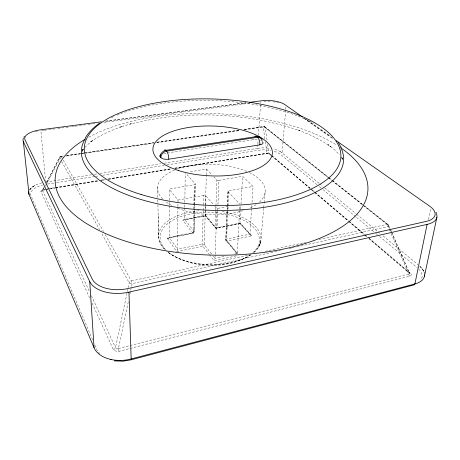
<?xml version="1.0" encoding="UTF-8"?>
<svg xmlns="http://www.w3.org/2000/svg" width="460" height="460" viewBox="0 0 460 460"><rect width="100%" height="100%" fill="white"/><g stroke="black" fill="none" stroke-linecap="round" stroke-linejoin="round"><path stroke-width="0.34" stroke-dasharray="2.3 1.72" d="M169.177 205.781L169.153 237.383L168.573 238.13L167.267 238.177L192.728 233.024A1.478 0.489 78.8 0 0 193.315 232.49A1.472 0.77 1 0 0 194.12 231.495L194.534 211.059M169.177 204.556L169.177 201.492M169.182 200.261L169.188 189.077L194.264 184.707A1.529 0.707 1.1 0 0 195.097 183.793L186.173 173.673M177.916 207.04L177.6 249.262L169.153 237.354L193.315 232.49L193.769 209.639M177.922 206.408L177.945 203.234M177.957 201.957L177.968 200.042L169.188 189.077M184.776 207.96L184.632 219.345L183.914 220.127M184.788 207.242L184.845 202.779M184.851 202.199L185.225 173.213M193.781 209.041L193.838 206.051M193.861 204.849L194.264 184.707M194.563 209.875L194.66 205.102M194.672 204.499L195.097 183.793M194.77 205.528L193.936 232.645L193.039 233.214L168.17 238.234L168.458 238.171M194.781 204.821L195.212 184.058M203.211 211.008L202.308 244.082A1.524 0.517 78.3 0 0 202.866 246.129L208.949 254M203.228 210.392L203.349 206.051M203.383 204.809L203.636 195.391A1.581 0.753 1.6 0 1 205.706 195.828L213.636 204.821M205.419 205.879L204.297 244.553L211.583 253.903M205.436 205.252L205.706 195.828M205.338 209.748L205.171 215.464M205.355 209.047L206.327 175.628M206.344 175.036L206.517 169.067L188.663 172.034M215.751 211.117L215.148 227.263A1.455 1.127 -40.3 0 0 216.43 228.246L240.545 223.382L251.838 235.825L227.148 241.023A1.501 1.144 -40.3 0 1 225.848 240.034L227.194 210.904M215.792 209.95L215.901 207.017M215.947 205.838L216.907 180.004L213.934 176.876M215.125 255.306L215.01 258.313L213.296 256.099M215.171 254.098L216.855 209.817M217.718 210.956L217.068 227.7A1.455 0.529 78.6 0 1 216.43 228.246L205.879 215.665L182.764 220.133L192.728 233.024A1.478 1.161 -38 0 0 194.12 231.495L184.632 219.322L205.171 215.361L215.148 227.263A1.455 0.747 2.2 0 0 217.068 227.7L239.947 223.094L249.947 234.117L250.338 235.014L251.821 235.819M217.741 210.375L217.902 206.258M217.971 204.493L218.902 180.412L242.604 176.278L253.052 186.427L251.976 202.923M227.234 206.764L225.733 239.988L237.532 254.409M227.263 206.045L227.936 191.492M227.223 210.295L227.361 207.242M227.418 206.017L228.074 191.762A1.558 0.73 2.7 0 1 228.833 190.82L253.052 186.427M227.884 211.14L226.584 239.005A1.501 0.564 78.1 0 0 227.148 241.023L238.171 254.156M227.97 209.317L228.114 206.27M228.143 205.66L228.833 190.82M239.493 210.536L237.32 254.144M239.568 209.26L239.74 206.074M240.724 209.403L239.947 223.29M240.758 208.828L240.919 205.936M241.017 204.194L242.604 176.278M251.585 208.926L249.947 234.117L226.584 239.005A1.501 0.793 2.8 0 0 225.848 240.034L237.101 253.466L233.651 254.219M251.666 207.73L251.861 204.729M164.122 163.219L257.6 148.333L257.836 144.75M257.882 144.032L258.169 139.731M258.457 135.43L260.561 103.879M260.613 103.161L260.705 101.729M285.695 110.141L282.055 152.869L319.148 183.373M285.758 109.428L286.057 105.869M263.683 208.242L260.958 239.464C260.636 244.484 257.853 249.009 254.202 252.333M263.747 207.54L264.12 203.349M264.178 202.653L265.236 190.773M428.496 219.489L430.64 209.03M368.402 237.584L410.418 273.286A4.232 2.202 12.5 0 1 411.131 274.137L411.269 274.976L410.803 275.684A4.232 2.202 12.5 0 1 409.716 276.184L119.157 351.279A4.87 3.208 -5.7 0 1 117.346 351.515L114.166 350.56A4.87 3.214 -5.7 0 1 113.344 349.537A2.501 1.805 -28.4 0 0 115.512 347.674L128.018 288.374M128.162 287.678L129.191 282.796A2.467 1.897 -30.6 0 1 131.364 280.939L249.745 254.736M119.157 351.279A2.49 0.494 77.6 0 1 118.421 348.542L128.288 301.731M129.91 294.049L132.118 283.567A2.444 0.575 78.3 0 0 131.364 280.939L105.259 234.634M82.259 151.15L83.363 148.787M81.776 151.76L83.3 148.787M43.752 187.737L42.216 190.474L45.137 189.681M46.506 182.447L59.679 157.205L60.398 156.475L63.118 155.957M89.717 298.011L40.98 191.705A1.765 1.518 -19.8 0 0 42.521 190.4L44.815 186.007M46.782 182.246L59.558 157.774A1.817 1.604 -23 0 1 61.163 156.417L63.29 156.107M45.465 186.283L46.121 185.029M46.448 184.402L60.869 156.843A1.794 0.31 80.6 0 1 61.163 156.417L103.494 231.506M176.973 251.252L177.6 249.28L202.308 244.082A1.518 0.816 1.5 0 1 204.297 244.553A1.524 1.173 -38.2 0 1 202.866 246.129L176.709 251.637L167.25 238.177M29.388 190.314L32.395 186.984L35.184 185.294L32.395 186.984L29.601 189.894M41.066 190.917L42.389 190.043A3.507 1.581 -5.1 0 1 43.591 189.738M236.319 255.863L214.164 260.739L215.01 258.33L226.055 255.881M82.185 151.179L83.415 149.437M83.34 148.982L82.484 149.966L84.445 147.924M84.939 147.413L87.388 144.86L93.271 140.082L89.936 142.358C99.854 135.332 111.021 130.329 122.481 126.396L119.847 127.207L132.215 123.429L129.887 124.142C185.512 109.94 245.571 112.067 299.903 130.72L297.539 129.823C309.298 134.205 320.735 139.627 331.004 146.901L327.986 144.526L334.196 149.477L339.468 154.715M251.102 254.892C225.894 270.175 190.388 268.847 166.595 251.43M118.421 348.542L408.721 273.976A1.829 0.914 32.2 0 0 409.325 273.941M265.155 251.321L305.779 242.334M319.091 239.384L387.032 224.348A2.104 1.409 -48.6 0 1 388.453 225.21L391.316 231.782M280.749 250.441L132.118 283.567A2.444 0.54 9.3 0 1 129.191 282.796L101.338 232.789M289.167 248.567L291.266 248.095M291.968 247.94L296.177 247.003M296.878 246.847L388.022 226.527A2.139 0.88 -17 0 0 388.453 225.21L363.124 205.12M228.028 206.408L216.901 208.524L214.101 205.35M177.968 200.042L203.636 195.391M47.368 188.836L98.388 180.527M101.223 180.061L105.478 179.371M108.313 178.905L170.671 168.745M174.921 168.055L267.576 153.094M45.011 189.503L43.734 189.911L43.826 189.416A1.512 0.408 -19.8 0 0 43.171 189.669M45.718 189.388L54.941 187.887M55.648 187.772L98.917 180.711M99.624 180.596L105.3 179.67M108.134 179.21L170.551 169.027M174.811 168.337L266.305 153.416A3.019 1.259 3.9 0 1 267.375 153.335L269.491 153.732A3.013 1.259 3.9 0 1 270.187 154.14L271.279 155.066M45.845 189.566L54.981 188.077M55.683 187.962L98.566 180.952M101.378 180.492L104.897 179.917M108.433 179.337L171.419 169.061M174.961 168.481L267.082 153.467L268.973 153.743L270.882 155.261M45.707 182.074L91.523 174.777M94.346 174.328L97.169 173.88M99.992 173.431L160.678 163.766M47.598 184.075L55.988 182.729M56.689 182.614L95.019 176.467M95.715 176.358L99.187 175.8M102.655 175.243L164.093 165.381M166.905 164.933L258.186 150.288A16.859 7.107 3.9 0 1 270.762 150.518M240.137 223.698L215.987 228.367L205.321 215.93M163.829 153.467L166.658 153.03M167.371 152.921L253.724 139.644A5.813 2.346 3.4 0 1 257.548 139.639M239.016 130.14L156.906 142.203M243.932 129.415L263.591 126.523L264.902 126.914M62.997 156.532L60.869 156.843A1.829 1.075 21.5 0 0 59.558 157.774L60.26 159.022M65.837 156.112L153.853 143.163M156.693 142.749L239.74 130.531M244.708 129.8L263.166 127.081A1.598 1.161 -6.7 0 1 265.207 127.443L327.669 176.996M66.654 155.44L83.628 152.95M84.335 152.846L154.094 142.617M66.832 155.583L80.304 153.605M81.012 153.502L83.852 153.082M84.559 152.979L154.042 142.773M156.877 142.358L239.119 130.272M244.082 129.542L263.931 126.626A1.604 1.288 -51.4 0 1 265.207 127.443L267.145 140.777M43.677 130.335L40.877 130.703L45.575 180.648M44.379 130.243L47.88 129.783M48.582 129.691L52.083 129.231M52.785 129.139L56.287 128.673M57.667 128.495L61.111 128.041M61.801 127.949L65.245 127.495M65.935 127.403L70.069 126.856M71.45 126.678L74.29 126.299M75.003 126.207L78.551 125.741M79.264 125.643L82.817 125.177M83.524 125.085L86.365 124.712M87.768 124.528L91.96 123.97M92.661 123.878L96.157 123.418M103.805 122.412L249.826 103.161M105.622 121.124L246.324 102.655M105.645 121.256L245.979 102.827M205.413 215.97L182.798 220.144M280.197 151.605L282.055 152.869A18.412 7.728 3.9 0 0 273.056 148.954M307.458 120.094L330.349 136.131M304.411 118.329L332.867 138.293M303.899 118.398L332.977 138.828M387.981 224.463L390.143 228.66M264.741 126.787L328.17 177.054M328.728 177.497L332.08 180.159M332.643 180.602L364.009 205.465M364.504 205.856L388.159 224.601M328.233 177.445L331.614 180.119M332.172 180.567L362.56 204.677M328.014 177.497L263.931 126.626A1.598 0.719 82.1 0 0 263.166 127.081L264.948 139.012M328.572 177.939L362.302 204.711M362.865 205.16L387.032 224.348A2.099 1.225 75.4 0 1 388.022 226.527L390.856 233.03M319.7 183.827L322.995 186.541M324.645 187.893L356.034 213.71M356.592 214.164L376.97 230.926M378.068 231.828L380.822 234.094M383.025 235.899L417.979 264.644M317.118 184.73L280.606 154.462A16.859 7.107 3.9 0 0 273.142 151.047M319.269 186.518L321.96 188.749M323.041 189.646L355.43 216.499M356.517 217.396L375.164 232.858M375.711 233.312L377.344 234.663M379.517 236.469L417.076 267.605A23.339 12.178 12.1 0 1 417.387 267.869M271.825 155.532L310.017 187.979M312.202 189.836L314.381 191.688M314.928 192.153L348.76 220.898M349.307 221.363L364.584 234.341M365.125 234.807L367.856 237.124M267.657 144.285L268.985 153.404L271.176 155.267M271.722 155.733L310.028 188.307M310.575 188.772L314.404 192.027M314.95 192.493L348.335 220.88M348.881 221.346L364.199 234.376M364.751 234.841L366.936 236.704M369.127 238.562L409.072 272.533A2.053 1.294 -47 0 0 410.418 273.286M368.788 238.562L409.693 273.516L391.828 232.53M271.417 155.721L313.961 191.906M314.502 192.366L363.912 234.41M364.452 234.876L366.085 236.262M419.543 266.001C421.814 267.961 423.781 270.451 424.442 273.435L423.43 270.612L420.342 266.754M206.517 169.067L211.956 174.794M228.074 191.762L239.85 204.154M240.057 223.663L250.349 235.025M163.938 248.825L160.281 243.449L158.654 237.682L158.171 214.354M341.59 157.458L342.861 159.108M209.38 254.558L214.164 260.739M341.722 157.579L342.516 158.625M61.651 161.523L99.601 229.661M341.596 157.751L342.602 159.591L342.062 157.711L342.596 158.947M42.521 190.4L89.573 291.784M91.385 295.682L115.512 347.674M92.109 303.232L113.338 349.537M390.419 229.304L391.546 231.886M391.604 232.444L409.072 272.533M391.138 233.68L408.721 273.976A2.093 1.23 71.6 0 0 409.716 276.184M92.644 339.865L30.975 195.684A19.475 8.844 -4.9 0 1 42.446 185.087M94.881 345.103L96.565 349.036A26.709 17.463 -5.2 0 0 99.745 353.596M265.368 141.818L267.041 153.042A1.512 0.678 81.1 0 1 266.305 153.416M157.544 187.226L157.809 199.151M157.826 199.853L157.918 204.056M157.935 204.757L158.654 237.682M253.724 139.644A5.813 2.536 81.5 0 1 253.828 138.719M260.567 140.478A5.813 2.346 3.4 0 1 261.493 141.059A5.83 4.669 -49.6 0 0 261.487 140.277M222.237 211.56A51.215 27.042 1.9 0 1 253.857 252.316M250.7 254.742A51.215 27.042 1.9 0 1 167.762 251.953M164.778 249.326A51.215 27.042 1.9 0 1 200.491 210.68M165.709 249.757A49.668 26.3 1.9 0 1 211.111 212.382A49.668 26.3 1.9 0 1 252.442 253.098M250.458 254.685A49.668 26.3 1.9 0 1 168.009 251.913M111.423 117.668A131.186 54.901 1.9 0 1 113.867 116.529M117.03 115.161A131.186 54.901 1.9 0 1 313.616 123.217M88.751 137.201A156.48 70.771 1.9 0 1 336.122 144.773M270.187 154.14A1.524 1.196 -49.4 0 1 268.985 153.404M40.986 191.705A3.502 1.581 -5.1 0 1 40.957 191.124M118.45 348.588A2.127 1.736 -23.9 0 1 115.448 347.691M409.112 272.527A1.829 0.914 32.2 0 1 409.521 273.113M44.953 184.517A19.475 8.844 -4.9 0 1 45.367 184.443M418.703 269.106A23.339 12.178 12.1 0 1 420.739 280.082M420.359 266.685A25.495 13.259 12 0 1 424.344 272.964M257.6 148.333A18.412 7.728 3.9 0 1 269.502 148.298M263.856 101.436A19.067 6.86 3.6 0 1 270.497 101.505M273.022 101.758A19.067 6.86 3.6 0 1 278.438 102.747M29.595 189.83A21.275 9.625 -4.9 0 1 42.078 182.81M35.196 131.778A22.137 8.614 -3.8 0 1 38.991 130.991M218.902 180.412A1.506 0.684 2.2 0 1 216.907 180.004M249.326 172.598A53.883 25.145 1.9 0 1 259.198 202.279M256.099 204.642A53.883 25.145 1.9 0 1 249.567 208.19M243.351 210.536A53.883 25.145 1.9 0 1 177.548 208.161M171.609 205.401A53.883 25.145 1.9 0 1 165.117 201.152M162.679 198.95A53.883 25.145 1.9 0 1 174.397 170.211M177.571 169.004A53.883 25.145 1.9 0 1 246.865 171.459M260.659 241.73L259.67 244.881L260.659 241.73M259.992 243.978L258.342 247.451L259.992 243.978M267.082 153.467L267.651 153.467L267.082 153.467"/><path stroke-width="0.69" d="M23.448 138.425A22.137 8.614 -3.8 0 0 23.356 141.686L29.043 194.442L94.058 347.748A29.187 19.015 -5.1 0 0 131.169 358.967L414.891 283.946L427.104 224.388A26.72 12.046 10.3 0 0 436.367 213.561M424.425 276.23L436.873 217.396M23.857 137.264L24.392 136.419M85.336 137.799C88.947 131.951 93.92 127.127 99.515 123.176M414.253 284.826L130.991 359.852L122.952 361.175L114.229 360.876M23.356 141.686L89.74 281.577A30.843 17.589 -3.6 0 0 128.961 292.135L427.104 224.388M160.39 154.802A6.124 2.605 0.1 0 0 160.178 156.791L160.873 157.613A6.141 2.616 0.2 0 0 168.797 159.189L259.865 144.854A5.825 2.357 3.5 0 0 262.378 141.801M101.436 121.808L41.078 129.737A20.32 7.866 -3.7 0 0 25.024 139.771L92.138 278.904A28.319 16.071 -3.6 0 0 128.093 288.523L426.063 221.438A24.524 11.005 10.2 0 0 429.617 206.155L336.283 140.685M249.51 102.361L261.516 100.786A17.497 6.262 3.6 0 1 284.809 104.581L302.128 116.725M338.382 142.612L341.285 147.775M436.005 212.209L436.356 212.871M89.74 281.577L94.058 347.748M128.961 292.135L131.169 358.967M168.797 159.189A6.141 1.926 80.9 0 0 166.641 151.139L165.928 150.334A6.124 1.92 81 0 0 164.49 150.178M259.865 144.854A5.825 2.547 81.5 0 0 257.56 137.258L256.68 136.528A5.813 2.536 81.5 0 0 254.949 136.338M160.178 156.791A6.112 5.21 -40.7 0 1 165.928 150.334L256.68 136.528A5.83 4.669 -49.6 0 1 261.268 139.173M160.873 157.613A6.129 5.215 -40.7 0 1 166.641 151.139L257.56 137.258A5.842 4.675 -49.6 0 1 262.28 140.369M340.762 147.505A131.186 54.901 1.9 0 1 209.823 210.266A131.186 54.901 1.9 0 1 85.468 138.328M341.947 148.643A156.48 70.771 1.9 0 1 312.76 240.942A156.48 70.771 1.9 0 1 105.139 233.381A156.48 70.771 1.9 0 1 85.1 139.288M414.822 284.021A23.339 12.178 12.1 0 1 414.23 284.217M111.113 359.542A26.709 17.463 -5.2 0 1 110.791 359.461M29.043 194.442A21.275 9.625 -4.9 0 1 28.779 191.762M424.568 274.85A25.495 13.259 12 0 1 414.891 283.946M178.658 170.574A59.771 24.949 1.9 0 0 272.193 154.646A59.771 24.949 1.9 0 0 187.099 127.713A59.771 24.949 1.9 0 0 178.658 170.574M141.128 194.488A128.346 53.228 1.9 0 0 340.607 159.333A128.346 53.228 1.9 0 0 156.089 102.867A128.346 53.228 1.9 0 0 141.128 194.488"/></g></svg>
